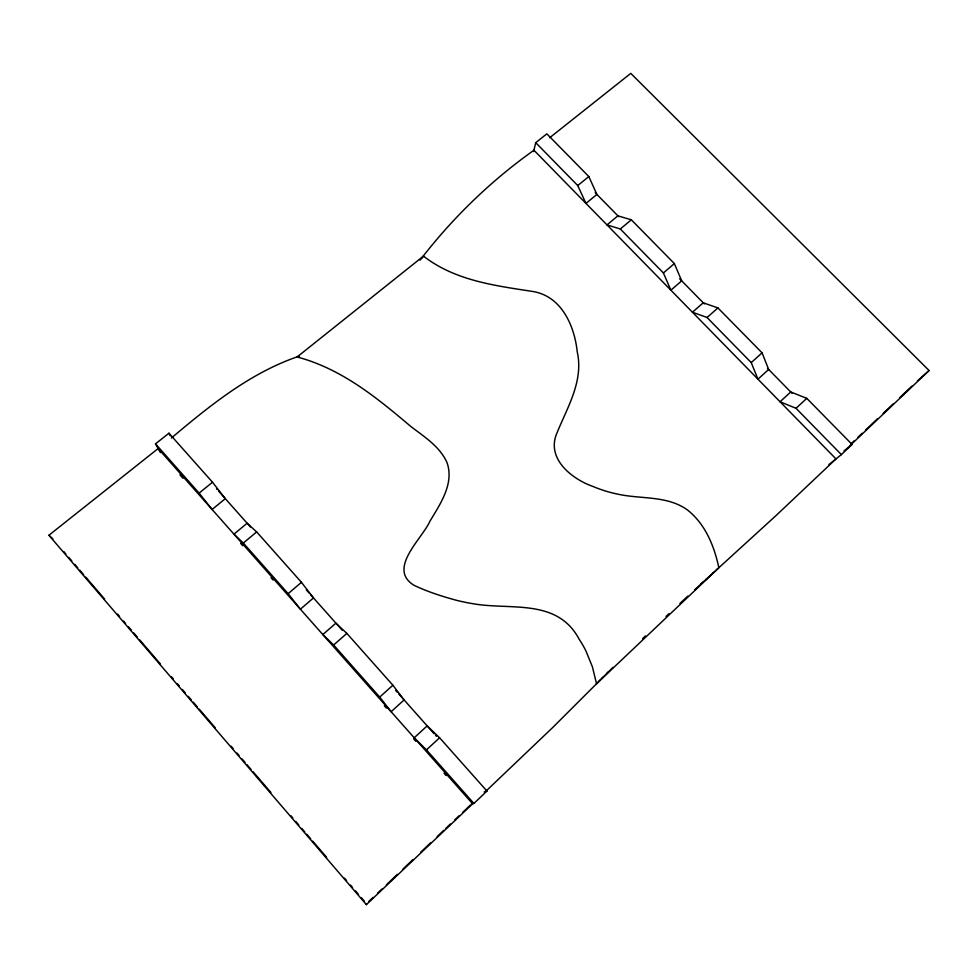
<?xml version="1.0" encoding="UTF-8"?>
<svg xmlns="http://www.w3.org/2000/svg" width="978" height="978" viewBox="0 0 978 978"><rect width="100%" height="100%" fill="white"/><g stroke="black" fill="none" stroke-linecap="round" stroke-linejoin="round"><path stroke-width="1.47" d="M366.383 904.638L472.631 803.794L158.155 448.535L48.9 535.259L366.383 904.638L366.469 903.684M533.621 151.553L535.724 142.654L546.849 133.839L588.829 176.553L596.898 194.439L585.956 203.4L577.754 185.551L535.724 142.654M423.462 256.114L297.104 356.982C341.371 368.669 376.726 397.594 410.809 426.469C424.269 436.787 439.843 446.506 447.007 462.582C454.415 483.511 440.271 504 429.917 521.25C421.958 539.086 387.031 568.841 414.085 585.333C427.3 591.629 441.335 596.128 455.43 600.027A190.832 181.443 17.5 0 0 473.865 603.866C511.445 610.223 557.484 598.181 579.318 639.49A106.492 104.78 78.3 0 1 585.822 650.712L592.399 666.813L596.543 683.769L718.842 567.778C714.319 546.176 705.297 524.012 687.51 510.015C667.265 495.296 640.932 499.33 617.717 494.134A120.514 112.115 28 0 1 604.881 490.822A126.529 117.556 27.8 0 1 593.01 486.482C571.299 478.817 545.528 458.107 557.191 432.423C567.705 406.701 583.707 380.882 577.24 351.823C574.526 326.041 561.727 296.493 533.267 291.554C495.027 285.625 455.198 280.747 423.462 256.114L421.481 258.485M420.051 260.185C452.337 218.118 490.675 180.942 533.939 150.233L835.982 458.926L776.3 515.32L717.057 569.379M597.741 682.558L552.766 727.461L485.516 791.569M596.543 683.769L600.101 680.175M598.964 681.324L612.937 667.363M601.421 678.83L603.108 677.143M606.58 673.659L608.377 671.874M473.902 803.451L486.946 791.068L439.587 737.767L427.166 725.884L414.195 737.791L426.469 749.881L473.902 803.451L471.384 804.136M841.373 454.599L852.07 444.428L806.789 398.352L790.737 391.97L780.065 401.775L796.019 408.303L841.373 454.599L828.941 464.562M368.682 901.582L373.095 897.388M377.52 893.195L381.933 889.014M386.347 884.821L397.398 874.344M402.912 869.1L412.85 859.674M420.577 852.327L430.516 842.902M437.142 836.618L443.767 830.322M445.98 828.232L450.393 824.038M454.819 819.845L459.232 815.652M462.545 812.51L470.271 805.175M851.141 443.767L854.454 440.613M857.767 437.472L862.18 433.278M865.493 430.137L877.645 418.608M883.171 413.364L893.11 403.938M899.736 397.643L911.887 386.114M917.413 380.87L929.1 370.54L630.786 73.362L549.709 137.715M849.87 445.736L929.1 370.54M666.03 616.458L669.013 613.646M679.955 603.426L687.876 596.079M426.469 749.881L439.587 737.767M796.019 408.303L806.789 398.352M694.71 589.783L703.084 582.093M700.761 584.221L710.48 575.357M705.651 579.758L706.862 578.646M712.876 573.181L717.644 568.854M710.126 575.675L713.598 572.521M379.721 697.082L392.887 685.223L346.848 633.402L335.906 623.157L322.826 634.563L333.62 645.003L379.721 697.082L391.114 711.715L404.11 699.942L392.887 685.223M751.238 362.606L762.082 352.85L717.938 307.936L703.231 302.801L692.436 312.214L707.045 317.495L751.238 362.606L757.95 379.171L768.659 369.464L762.082 352.85M333.62 645.003L346.848 633.402M707.045 317.495L717.938 307.936M288.155 593.67L301.444 582.313L256.676 531.922L247.128 523.23L233.95 534.159L243.326 543.034L288.155 593.67L300.38 609.208L313.486 597.925L301.444 582.313M663.402 272.948L674.355 263.583L631.323 219.793L617.9 215.845L606.983 224.891L620.309 228.974L663.402 272.948L670.871 290.185L681.703 280.857L674.355 263.583M171.419 437.997C210.001 405.515 250.282 372.752 298.706 356.322M243.326 543.034L256.676 531.922M620.309 228.974L631.323 219.793M199.121 493.108L212.507 482.227L225.319 498.67L212.104 509.489L199.121 493.108L155.514 443.853L168.949 433.205L212.507 482.227M577.754 185.551L588.829 176.553M844.014 450.931L852.07 444.428M299.256 356.102L297.104 356.982M484.147 792.046L486.946 791.068M48.9 535.259L52.885 538.878M595.223 192.727L618.744 216.7M679.71 278.828L704.319 303.901M767.424 368.205L792.021 393.278M216.517 488.755L217.189 489.526M218.546 491.054L250.466 526.983M306.322 589.856L309.158 593.059M310.478 594.538L340.21 627.998M340.894 628.768L342.324 630.382M395.711 690.48L397.19 692.143M398.633 693.769L402.105 697.681M402.777 698.439L434.146 733.745M435.638 735.432L436.408 736.287M179.952 474.819L182.984 478.254M240.661 543.426L242.691 545.712M271.028 577.729L273.045 580.015M384.354 705.798L386.383 708.084M413.706 738.952L415.723 741.238M444.061 773.256L446.078 775.542M63.827 551.616L65.819 553.927M68.802 557.411L71.797 560.883M74.78 564.355L77.763 567.827M79.756 570.15L83.741 574.783M85.734 577.093L104.646 599.098M117.592 614.147L119.585 616.47M123.558 621.103L125.551 623.414M128.546 626.898L131.529 630.37M133.521 632.68L137.495 637.314M139.487 639.636L160.392 663.952M171.346 676.69L173.338 679.001M177.324 683.634L179.316 685.957M182.299 689.429L185.282 692.901M188.277 696.373L191.26 699.857M193.253 702.167L197.238 706.801M199.219 709.123L215.148 727.644M231.077 746.177L233.07 748.488M237.055 753.121L239.048 755.444M242.031 758.916L245.013 762.388M247.006 764.71L250.991 769.344M252.984 771.654L270.906 792.498M290.808 815.664L292.801 817.975M295.796 821.459L298.779 824.931M301.762 828.403L304.745 831.875M306.737 834.197L310.723 838.831M312.716 841.141L326.652 857.351M344.574 878.195L346.567 880.518M350.54 885.151L352.532 887.462M355.527 890.946L358.51 894.418M361.493 897.89L364.476 901.361M155.514 443.853L160.429 452.569M168.949 433.205L170.27 435.76M642.607 638.622A157.886 5.746 -42.9 0 1 645.456 635.908"/></g></svg>
